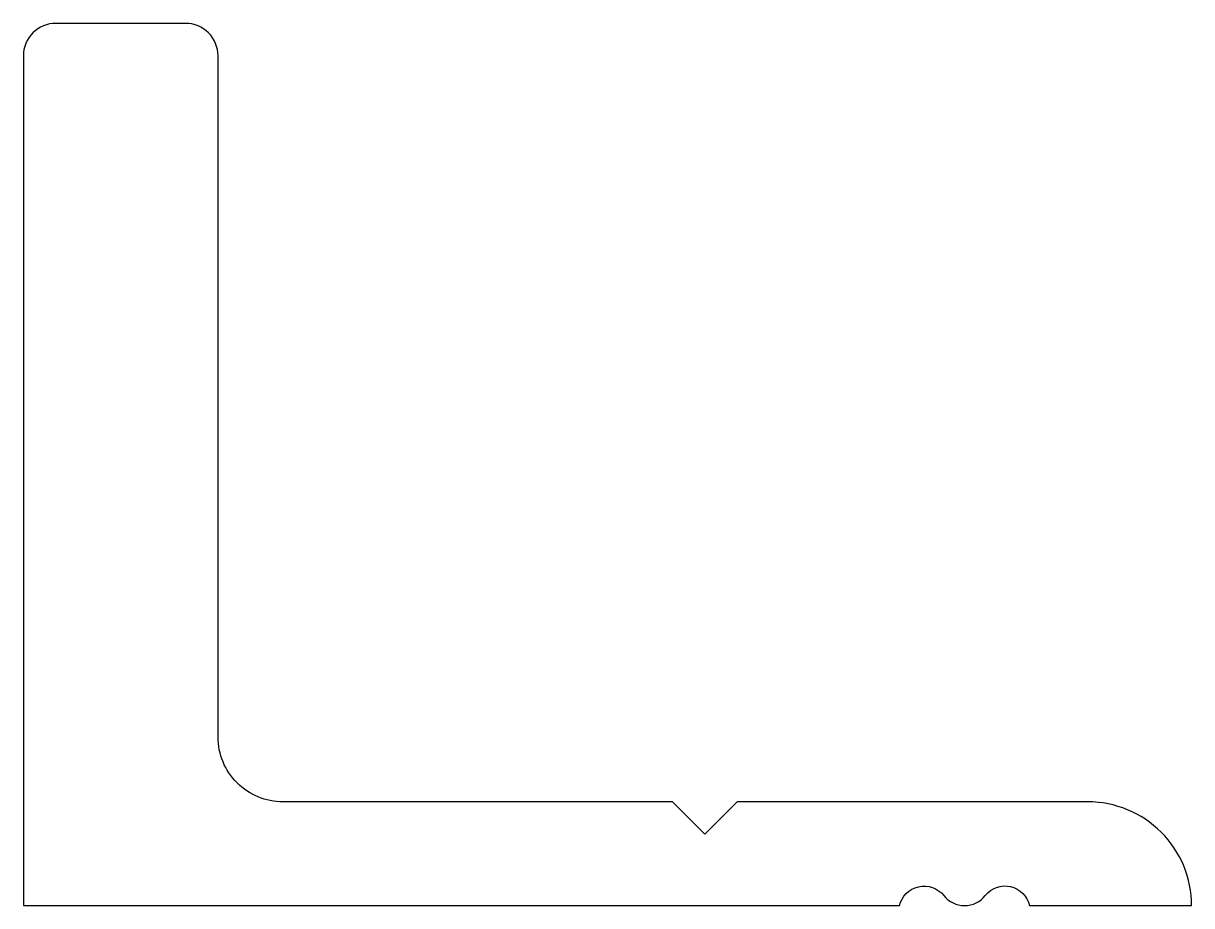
# Model space of a CAD drawing. Extents: x 390.6 to 408.6, y -52.5 to -38.9.
import ezdxf

# ---------------------------------------------------------------- set-up
doc = ezdxf.new("R2010")
doc.units = 0
doc.layers.add('ANA', color=220, linetype='CONTINUOUS')

msp = doc.modelspace()

# ---------------------------------------------------------------- linework, layer by layer
at = {"layer": 'ANA', "color": 0}
msp.add_lwpolyline([(406.124, -52.498), (408.624, -52.498, 0.414214), (407.024, -50.898), (401.624, -50.898), (401.124, -51.398), (400.624, -50.898), (394.624, -50.898, -0.414214), (393.624, -49.898), (393.624, -39.398, 0.414214), (393.124, -38.898), (391.124, -38.898, 0.414214), (390.624, -39.398), (390.624, -52.498), (404.124, -52.498, -0.630249), (404.805, -52.343, 0.484635), (405.445, -52.341, -0.634537)], format="xyb", close=True, dxfattribs=at)

doc.saveas('drawing.dxf')
